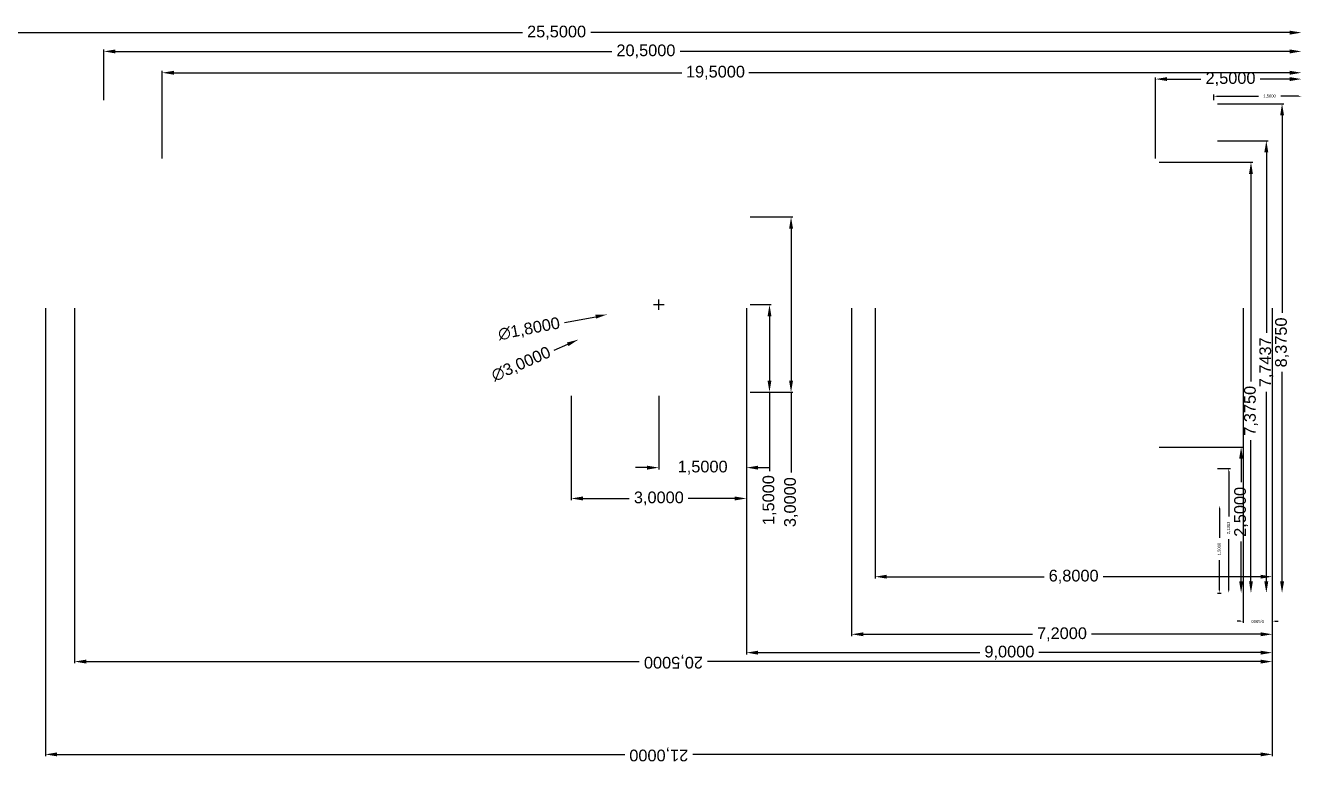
# Model space of a CAD drawing. Header units: millimetres. Extents: x -225 to 309, y 14 to 293.
# Drawn here: x 224.12 to 245.95, y 55.51 to 68.11 of the extents above; entities that cross this region are included whole.
import ezdxf

# ---------------------------------------------------------------- set-up
doc = ezdxf.new("R2010")
doc.units = ezdxf.units.MM
doc.header["$MEASUREMENT"] = 0
doc.layers.add('Dimensiuni interior_0', color=11, linetype='Continuous', plot=False)
doc.styles.get("Standard").update_dxf_attribs({"font": 'arial.ttf'})
doc.dimstyles.new('Mici', dxfattribs={"dimtxt": 0.05, "dimasz": 0.05, "dimexe": 0.03, "dimexo": 0.0625, "dimgap": 0.09, "dimtad": 0, "dimdec": 4, "dimzin": 0, "dimtxsty": 'Standard', "dimcen": 0.09, "dimclrd": 1, "dimclre": 1, "dimadec": 0, "dimazin": 0, "dimtfac": 1, "dimtdec": 4, "dimtofl": 0, "dimtmove": 0, "dimatfit": 3, "dimfxl": 1, "dimtolj": 1, "dimtzin": 0, "dimarcsym": 0})

# ---------------------------------------------------------------- blocks, each defined once
blk = doc.blocks.new('*D41')
at = {"layer": 'Defpoints', "color": 0, "transparency": 16777216}
for p in [(100.294, 220.945), (100.294, 219.445), (100.389, 219.445)]:
    blk.add_point(p, dxfattribs=at)
at = {"layer": 'Dimensiuni interior_0', "color": 1, "lineweight": -2, "transparency": 16777216}
for p, q in [((100.389, 220.895), (100.389, 220.389)), ((100.389, 219.495), (100.389, 220.007)), ((100.356, 219.445), (100.419, 219.445))]:
    blk.add_line(p, q, dxfattribs=at)
at = {"layer": 'Dimensiuni interior_0', "color": 1, "transparency": 16777216}
for points in [[(100.381, 220.895), (100.397, 220.895), (100.389, 220.945)], [(100.381, 219.495), (100.397, 219.495), (100.389, 219.445)]]:
    blk.add_solid(points, dxfattribs=at)
at = {"layer": 'Dimensiuni interior_0', "color": 0, "transparency": 16777216, "insert": (100.389, 220.198), "char_height": 0.05, "attachment_point": 5, "rotation": 90}
blk.add_mtext('\\A1;1,5000', dxfattribs=at)
blk = doc.blocks.new('*D42')
at = {"layer": 'Defpoints', "color": 0, "transparency": 16777216}
for p in [(100.294, 221.577, 3), (100.548, 221.577), (100.356, 219.445)]:
    blk.add_point(p, dxfattribs=at)
at = {"layer": 'Dimensiuni interior_0', "color": 1, "lineweight": -2, "transparency": 16777216}
for p, q in [((100.356, 221.577), (100.578, 221.577)), ((100.548, 221.527), (100.548, 220.754)), ((100.548, 219.495), (100.548, 220.366))]:
    blk.add_line(p, q, dxfattribs=at)
at = {"layer": 'Dimensiuni interior_0', "color": 1, "transparency": 16777216}
for points in [[(100.54, 221.527), (100.557, 221.527), (100.548, 221.577)], [(100.54, 219.495), (100.557, 219.495), (100.548, 219.445)]]:
    blk.add_solid(points, dxfattribs=at)
at = {"layer": 'Dimensiuni interior_0', "color": 0, "transparency": 16777216, "insert": (100.548, 220.56), "char_height": 0.05, "attachment_point": 5, "rotation": 90}
blk.add_mtext('\\A1;2,1313', dxfattribs=at)
blk = doc.blocks.new('*D43')
at = {"layer": 'Defpoints', "color": 0, "transparency": 16777216}
for p in [(99.294, 221.945, 2.729), (100.76, 221.945), (100.356, 219.445)]:
    blk.add_point(p, dxfattribs=at)
at = {"layer": 'Dimensiuni interior_0', "color": 1, "lineweight": -2, "transparency": 16777216}
for p, q in [((99.356, 221.945), (100.79, 221.945)), ((100.76, 221.745), (100.76, 221.341)), ((100.76, 219.645), (100.76, 220.328))]:
    blk.add_line(p, q, dxfattribs=at)
at = {"layer": 'Dimensiuni interior_0', "color": 1, "transparency": 16777216}
for points in [[(100.727, 221.745), (100.794, 221.745), (100.76, 221.945)], [(100.727, 219.645), (100.794, 219.645), (100.76, 219.445)]]:
    blk.add_solid(points, dxfattribs=at)
at = {"layer": 'Dimensiuni interior_0', "color": 0, "transparency": 16777216, "insert": (100.76, 220.835), "char_height": 0.2, "attachment_point": 5, "rotation": 90}
blk.add_mtext('\\A1;2,5000', dxfattribs=at)
blk = doc.blocks.new('*D44')
at = {"layer": 'Defpoints', "color": 0, "transparency": 16777216}
for p in [(99.294, 226.82), (100.929, 226.82), (100.294, 219.445)]:
    blk.add_point(p, dxfattribs=at)
at = {"layer": 'Dimensiuni interior_0', "color": 1, "lineweight": -2, "transparency": 16777216}
for p, q in [((99.356, 226.82), (100.959, 226.82)), ((100.929, 226.62), (100.929, 223.069)), ((100.929, 219.645), (100.929, 222.061))]:
    blk.add_line(p, q, dxfattribs=at)
at = {"layer": 'Dimensiuni interior_0', "color": 1, "transparency": 16777216}
for points in [[(100.896, 226.62), (100.962, 226.62), (100.929, 226.82)], [(100.896, 219.645), (100.962, 219.645), (100.929, 219.445)]]:
    blk.add_solid(points, dxfattribs=at)
at = {"layer": 'Dimensiuni interior_0', "color": 0, "transparency": 16777216, "insert": (100.929, 222.565), "char_height": 0.2, "attachment_point": 5, "rotation": 90}
blk.add_mtext('\\A1;7,3750', dxfattribs=at)
blk = doc.blocks.new('*D45')
at = {"layer": 'Defpoints', "color": 0, "transparency": 16777216}
for p in [(100.294, 227.189, 3), (101.192, 227.189), (100.294, 219.445)]:
    blk.add_point(p, dxfattribs=at)
at = {"layer": 'Dimensiuni interior_0', "color": 1, "lineweight": -2, "transparency": 16777216}
for p, q in [((100.356, 227.189), (101.222, 227.189)), ((101.192, 226.989), (101.192, 223.9)), ((101.192, 219.645), (101.192, 222.891))]:
    blk.add_line(p, q, dxfattribs=at)
at = {"layer": 'Dimensiuni interior_0', "color": 1, "transparency": 16777216}
for points in [[(101.158, 226.989), (101.225, 226.989), (101.192, 227.189)], [(101.158, 219.645), (101.225, 219.645), (101.192, 219.445)]]:
    blk.add_solid(points, dxfattribs=at)
at = {"layer": 'Dimensiuni interior_0', "color": 0, "transparency": 16777216, "insert": (101.192, 223.395), "char_height": 0.2, "attachment_point": 5, "rotation": 90}
blk.add_mtext('\\A1;7,7437', dxfattribs=at)
blk = doc.blocks.new('*D46')
at = {"layer": 'Defpoints', "color": 0, "transparency": 16777216}
for p in [(100.294, 227.82, 3), (101.461, 227.82), (100.294, 219.445)]:
    blk.add_point(p, dxfattribs=at)
at = {"layer": 'Dimensiuni interior_0', "color": 1, "lineweight": -2, "transparency": 16777216}
for p, q in [((100.356, 227.82), (101.491, 227.82)), ((101.461, 227.62), (101.461, 224.24)), ((101.461, 219.645), (101.461, 223.23))]:
    blk.add_line(p, q, dxfattribs=at)
at = {"layer": 'Dimensiuni interior_0', "color": 1, "transparency": 16777216}
for points in [[(101.428, 227.62), (101.495, 227.62), (101.461, 227.82)], [(101.428, 219.645), (101.495, 219.645), (101.461, 219.445)]]:
    blk.add_solid(points, dxfattribs=at)
at = {"layer": 'Dimensiuni interior_0', "color": 0, "transparency": 16777216, "insert": (101.461, 223.735), "char_height": 0.2, "attachment_point": 5, "rotation": 90}
blk.add_mtext('\\A1;8,3750', dxfattribs=at)
blk = doc.blocks.new('*D47')
at = {"layer": 'Defpoints', "color": 0, "transparency": 16777216}
for p in [(100.294, 227.95), (100.294, 227.82), (101.794, 227.82)]:
    blk.add_point(p, dxfattribs=at)
at = {"layer": 'Dimensiuni interior_0', "color": 1, "lineweight": -2, "transparency": 16777216}
for p, q in [((100.294, 227.883), (100.294, 227.98)), ((100.344, 227.95), (101.056, 227.95)), ((101.744, 227.95), (101.439, 227.95))]:
    blk.add_line(p, q, dxfattribs=at)
at = {"layer": 'Dimensiuni interior_0', "color": 1, "transparency": 16777216}
for points in [[(100.344, 227.958), (100.344, 227.941), (100.294, 227.95)], [(101.744, 227.958), (101.744, 227.941), (101.794, 227.95)]]:
    blk.add_solid(points, dxfattribs=at)
at = {"layer": 'Dimensiuni interior_0', "color": 0, "transparency": 16777216, "insert": (101.247, 227.95), "char_height": 0.05, "attachment_point": 5}
blk.add_mtext('\\A1;1,5000', dxfattribs=at)
blk = doc.blocks.new('*D48')
at = {"layer": 'Defpoints', "color": 0, "transparency": 16777216}
for p in [(99.294, 228.243), (101.794, 227.883), (99.294, 226.82)]:
    blk.add_point(p, dxfattribs=at)
at = {"layer": 'Dimensiuni interior_0', "color": 1, "lineweight": -2, "transparency": 16777216}
for p, q in [((99.294, 226.883), (99.294, 228.273)), ((99.494, 228.243), (100.072, 228.243)), ((101.594, 228.243), (101.085, 228.243))]:
    blk.add_line(p, q, dxfattribs=at)
at = {"layer": 'Dimensiuni interior_0', "color": 1, "transparency": 16777216}
for points in [[(99.494, 228.277), (99.494, 228.21), (99.294, 228.243)], [(101.594, 228.277), (101.594, 228.21), (101.794, 228.243)]]:
    blk.add_solid(points, dxfattribs=at)
at = {"layer": 'Dimensiuni interior_0', "color": 0, "transparency": 16777216, "insert": (100.579, 228.243), "char_height": 0.2, "attachment_point": 5}
blk.add_mtext('\\A1;2,5000', dxfattribs=at)
blk = doc.blocks.new('*D49')
at = {"layer": 'Defpoints', "color": 0, "transparency": 16777216}
for p in [(82.294, 228.352), (101.794, 227.883), (82.294, 226.82)]:
    blk.add_point(p, dxfattribs=at)
at = {"layer": 'Dimensiuni interior_0', "color": 1, "lineweight": -2, "transparency": 16777216}
for p, q in [((82.294, 226.883), (82.294, 228.382)), ((82.494, 228.352), (91.19, 228.352)), ((101.594, 228.352), (92.336, 228.352))]:
    blk.add_line(p, q, dxfattribs=at)
at = {"layer": 'Dimensiuni interior_0', "color": 1, "transparency": 16777216}
for points in [[(82.494, 228.385), (82.494, 228.318), (82.294, 228.352)], [(101.594, 228.385), (101.594, 228.318), (101.794, 228.352)]]:
    blk.add_solid(points, dxfattribs=at)
at = {"layer": 'Dimensiuni interior_0', "color": 0, "transparency": 16777216, "insert": (91.763, 228.352), "char_height": 0.2, "attachment_point": 5}
blk.add_mtext('\\A1;19,5000', dxfattribs=at)
blk = doc.blocks.new('*D50')
at = {"layer": 'Defpoints', "color": 0, "transparency": 16777216}
for p in [(81.294, 228.717), (81.294, 227.82), (101.794, 227.883)]:
    blk.add_point(p, dxfattribs=at)
at = {"layer": 'Dimensiuni interior_0', "color": 1, "lineweight": -2, "transparency": 16777216}
for p, q in [((81.294, 227.883), (81.294, 228.747)), ((81.494, 228.717), (89.989, 228.717)), ((101.594, 228.717), (91.157, 228.717))]:
    blk.add_line(p, q, dxfattribs=at)
at = {"layer": 'Dimensiuni interior_0', "color": 1, "transparency": 16777216}
for points in [[(81.494, 228.75), (81.494, 228.683), (81.294, 228.717)], [(101.594, 228.75), (101.594, 228.683), (101.794, 228.717)]]:
    blk.add_solid(points, dxfattribs=at)
at = {"layer": 'Dimensiuni interior_0', "color": 0, "transparency": 16777216, "insert": (90.573, 228.717), "char_height": 0.2, "attachment_point": 5}
blk.add_mtext('\\A1;20,5000', dxfattribs=at)
blk = doc.blocks.new('*D51')
at = {"layer": 'Defpoints', "color": 0, "transparency": 16777216}
for p in [(76.294, 229.039), (101.794, 227.883), (76.294, 226.945)]:
    blk.add_point(p, dxfattribs=at)
at = {"layer": 'Dimensiuni interior_0', "color": 1, "lineweight": -2, "transparency": 16777216}
for p, q in [((76.294, 227.008), (76.294, 229.069)), ((76.494, 229.039), (88.459, 229.039)), ((101.594, 229.039), (89.628, 229.039))]:
    blk.add_line(p, q, dxfattribs=at)
at = {"layer": 'Dimensiuni interior_0', "color": 1, "transparency": 16777216}
for points in [[(76.494, 229.072), (76.494, 229.005), (76.294, 229.039)], [(101.594, 229.072), (101.594, 229.005), (101.794, 229.039)]]:
    blk.add_solid(points, dxfattribs=at)
at = {"layer": 'Dimensiuni interior_0', "color": 0, "transparency": 16777216, "insert": (89.044, 229.039), "char_height": 0.2, "attachment_point": 5}
blk.add_mtext('\\A1;25,5000', dxfattribs=at)
blk = doc.blocks.new('*D77')
at = {"layer": 'Defpoints', "color": 0, "transparency": 16777216}
for p in [(8.5, 14.937), (29.5, 14.937), (8.5, 7.238)]:
    blk.add_point(p, dxfattribs=at)
at = {"layer": 'Dimensiuni interior_0', "color": 1, "lineweight": -2, "transparency": 16777216}
for p, q in [((8.5, 14.875), (8.5, 7.208)), ((29.5, 14.875), (29.5, 7.208)), ((8.7, 7.238), (18.416, 7.238)), ((29.3, 7.238), (19.584, 7.238))]:
    blk.add_line(p, q, dxfattribs=at)
at = {"layer": 'Dimensiuni interior_0', "color": 1, "transparency": 16777216}
for points in [[(8.7, 7.204), (8.7, 7.271), (8.5, 7.238)], [(29.3, 7.204), (29.3, 7.271), (29.5, 7.238)]]:
    blk.add_solid(points, dxfattribs=at)
at = {"layer": 'Dimensiuni interior_0', "color": 0, "transparency": 16777216, "insert": (19, 7.238), "char_height": 0.2, "attachment_point": 5, "rotation": 180}
blk.add_mtext('\\A1;21,0000', dxfattribs=at)
blk = doc.blocks.new('*D78')
at = {"layer": 'Defpoints', "color": 0, "transparency": 16777216}
for p in [(29, 14.937), (29.5, 14.937), (29, 9.518)]:
    blk.add_point(p, dxfattribs=at)
at = {"layer": 'Dimensiuni interior_0', "color": 1, "lineweight": -2, "transparency": 16777216}
for p, q in [((29, 14.875), (29, 9.488)), ((29.5, 14.875), (29.5, 9.488)), ((28.95, 9.518), (28.9, 9.518)), ((29.55, 9.518), (29.6, 9.518))]:
    blk.add_line(p, q, dxfattribs=at)
at = {"layer": 'Dimensiuni interior_0', "color": 1, "transparency": 16777216}
for points in [[(28.95, 9.51), (28.95, 9.527), (29, 9.518)], [(29.55, 9.51), (29.55, 9.527), (29.5, 9.518)]]:
    blk.add_solid(points, dxfattribs=at)
at = {"layer": 'Dimensiuni interior_0', "color": 0, "transparency": 16777216, "insert": (29.25, 9.518), "char_height": 0.05, "attachment_point": 5, "rotation": 180}
blk.add_mtext('\\A1;0,5000', dxfattribs=at)
blk = doc.blocks.new('*D60')
at = {"layer": 'Defpoints', "color": 0, "transparency": 16777216}
for p in [(80.794, 224.383), (101.294, 224.383), (80.794, 218.272)]:
    blk.add_point(p, dxfattribs=at)
at = {"layer": 'Dimensiuni interior_0', "color": 1, "lineweight": -2, "transparency": 16777216}
for p, q in [((80.794, 224.32), (80.794, 218.242)), ((101.294, 224.32), (101.294, 218.242)), ((80.994, 218.272), (90.459, 218.272)), ((101.094, 218.272), (91.628, 218.272))]:
    blk.add_line(p, q, dxfattribs=at)
at = {"layer": 'Dimensiuni interior_0', "color": 1, "transparency": 16777216}
for points in [[(80.994, 218.238), (80.994, 218.305), (80.794, 218.272)], [(101.094, 218.238), (101.094, 218.305), (101.294, 218.272)]]:
    blk.add_solid(points, dxfattribs=at)
at = {"layer": 'Dimensiuni interior_0', "color": 0, "transparency": 16777216, "insert": (91.044, 218.272), "char_height": 0.2, "attachment_point": 5, "rotation": 180}
blk.add_mtext('\\A1;20,5000', dxfattribs=at)
blk = doc.blocks.new('*D66')
at = {"layer": 'Defpoints', "color": 0, "transparency": 16777216}
for p in [(92.294, 224.383, 0.5), (92.688, 224.383), (92.294, 222.883)]:
    blk.add_point(p, dxfattribs=at)
at = {"layer": 'Dimensiuni interior_0', "color": 1, "lineweight": -2, "transparency": 16777216}
for p, q in [((92.356, 224.383), (92.718, 224.383)), ((92.688, 224.183), (92.688, 223.083)), ((92.356, 222.883), (92.718, 222.883)), ((92.688, 222.883), (92.688, 221.531))]:
    blk.add_line(p, q, dxfattribs=at)
at = {"layer": 'Dimensiuni interior_0', "color": 1, "transparency": 16777216}
for points in [[(92.655, 224.183), (92.721, 224.183), (92.688, 224.383)], [(92.655, 223.083), (92.721, 223.083), (92.688, 222.883)]]:
    blk.add_solid(points, dxfattribs=at)
at = {"layer": 'Dimensiuni interior_0', "color": 0, "transparency": 16777216, "insert": (92.688, 221.036), "char_height": 0.2, "attachment_point": 5, "rotation": 90}
blk.add_mtext('\\A1;1,5000', dxfattribs=at)
blk = doc.blocks.new('*D67')
at = {"layer": 'Defpoints', "color": 0, "transparency": 16777216}
for p in [(92.294, 225.883), (93.057, 225.883), (92.294, 222.883)]:
    blk.add_point(p, dxfattribs=at)
at = {"layer": 'Dimensiuni interior_0', "color": 1, "lineweight": -2, "transparency": 16777216}
for p, q in [((92.356, 225.883), (93.087, 225.883)), ((93.057, 225.683), (93.057, 223.083)), ((92.356, 222.883), (93.087, 222.883)), ((93.057, 222.883), (93.057, 221.506))]:
    blk.add_line(p, q, dxfattribs=at)
at = {"layer": 'Dimensiuni interior_0', "color": 1, "transparency": 16777216}
for points in [[(93.024, 225.683), (93.091, 225.683), (93.057, 225.883)], [(93.024, 223.083), (93.091, 223.083), (93.057, 222.883)]]:
    blk.add_solid(points, dxfattribs=at)
at = {"layer": 'Dimensiuni interior_0', "color": 0, "transparency": 16777216, "insert": (93.057, 221.001), "char_height": 0.2, "attachment_point": 5, "rotation": 90}
blk.add_mtext('\\A1;3,0000', dxfattribs=at)
blk = doc.blocks.new('*D68')
at = {"layer": 'Defpoints', "color": 0, "transparency": 16777216}
for p in [(90.794, 222.883, 0.239), (92.294, 222.883), (90.794, 221.592)]:
    blk.add_point(p, dxfattribs=at)
at = {"layer": 'Dimensiuni interior_0', "color": 1, "lineweight": -2, "transparency": 16777216}
for p, q in [((90.794, 222.82), (90.794, 221.562)), ((92.294, 222.82), (92.294, 221.562)), ((90.594, 221.592), (90.394, 221.592)), ((92.494, 221.592), (92.694, 221.592))]:
    blk.add_line(p, q, dxfattribs=at)
at = {"layer": 'Dimensiuni interior_0', "color": 1, "transparency": 16777216}
for points in [[(90.594, 221.625), (90.594, 221.558), (90.794, 221.592)], [(92.494, 221.625), (92.494, 221.558), (92.294, 221.592)]]:
    blk.add_solid(points, dxfattribs=at)
at = {"layer": 'Dimensiuni interior_0', "color": 0, "transparency": 16777216, "insert": (91.544, 221.592), "char_height": 0.2, "attachment_point": 5}
blk.add_mtext('\\A1;1,5000', dxfattribs=at)
blk = doc.blocks.new('*D69')
at = {"layer": 'Defpoints', "color": 0, "transparency": 16777216}
for p in [(89.294, 222.883), (92.294, 222.883), (89.294, 221.064)]:
    blk.add_point(p, dxfattribs=at)
at = {"layer": 'Dimensiuni interior_0', "color": 1, "lineweight": -2, "transparency": 16777216}
for p, q in [((89.294, 222.82), (89.294, 221.034)), ((92.294, 222.82), (92.294, 221.034)), ((89.494, 221.064), (90.289, 221.064)), ((92.094, 221.064), (91.298, 221.064))]:
    blk.add_line(p, q, dxfattribs=at)
at = {"layer": 'Dimensiuni interior_0', "color": 1, "transparency": 16777216}
for points in [[(89.494, 221.098), (89.494, 221.031), (89.294, 221.064)], [(92.094, 221.098), (92.094, 221.031), (92.294, 221.064)]]:
    blk.add_solid(points, dxfattribs=at)
at = {"layer": 'Dimensiuni interior_0', "color": 0, "transparency": 16777216, "insert": (90.794, 221.064), "char_height": 0.2, "attachment_point": 5}
blk.add_mtext('\\A1;3,0000', dxfattribs=at)
blk = doc.blocks.new('*D70')
at = {"layer": 'Defpoints', "color": 0, "transparency": 16777216}
for p in [(94.494, 224.383), (101.294, 224.383), (94.494, 219.725)]:
    blk.add_point(p, dxfattribs=at)
at = {"layer": 'Dimensiuni interior_0', "color": 1, "lineweight": -2, "transparency": 16777216}
for p, q in [((94.494, 224.32), (94.494, 219.695)), ((101.294, 224.32), (101.294, 219.695)), ((94.694, 219.725), (97.388, 219.725)), ((101.094, 219.725), (98.399, 219.725))]:
    blk.add_line(p, q, dxfattribs=at)
at = {"layer": 'Dimensiuni interior_0', "color": 1, "transparency": 16777216}
for points in [[(94.694, 219.758), (94.694, 219.692), (94.494, 219.725)], [(101.094, 219.758), (101.094, 219.692), (101.294, 219.725)]]:
    blk.add_solid(points, dxfattribs=at)
at = {"layer": 'Dimensiuni interior_0', "color": 0, "transparency": 16777216, "insert": (97.894, 219.725), "char_height": 0.2, "attachment_point": 5}
blk.add_mtext('\\A1;6,8000', dxfattribs=at)
blk = doc.blocks.new('*D71')
at = {"layer": 'Defpoints', "color": 0, "transparency": 16777216}
for p in [(94.094, 224.383), (101.294, 224.383), (94.094, 218.739)]:
    blk.add_point(p, dxfattribs=at)
at = {"layer": 'Dimensiuni interior_0', "color": 1, "lineweight": -2, "transparency": 16777216}
for p, q in [((94.094, 224.32), (94.094, 218.709)), ((101.294, 224.32), (101.294, 218.709)), ((94.294, 218.739), (97.19, 218.739)), ((101.094, 218.739), (98.198, 218.739))]:
    blk.add_line(p, q, dxfattribs=at)
at = {"layer": 'Dimensiuni interior_0', "color": 1, "transparency": 16777216}
for points in [[(94.294, 218.773), (94.294, 218.706), (94.094, 218.739)], [(101.094, 218.773), (101.094, 218.706), (101.294, 218.739)]]:
    blk.add_solid(points, dxfattribs=at)
at = {"layer": 'Dimensiuni interior_0', "color": 0, "transparency": 16777216, "insert": (97.694, 218.739), "char_height": 0.2, "attachment_point": 5}
blk.add_mtext('\\A1;7,2000', dxfattribs=at)
blk = doc.blocks.new('*D72')
at = {"layer": 'Defpoints', "color": 0, "transparency": 16777216}
for p in [(92.294, 224.383), (101.294, 224.383), (92.294, 218.425)]:
    blk.add_point(p, dxfattribs=at)
at = {"layer": 'Dimensiuni interior_0', "color": 1, "lineweight": -2, "transparency": 16777216}
for p, q in [((92.294, 224.32), (92.294, 218.395)), ((101.294, 224.32), (101.294, 218.395)), ((92.494, 218.425), (96.289, 218.425)), ((101.094, 218.425), (97.298, 218.425))]:
    blk.add_line(p, q, dxfattribs=at)
at = {"layer": 'Dimensiuni interior_0', "color": 1, "transparency": 16777216}
for points in [[(92.494, 218.458), (92.494, 218.391), (92.294, 218.425)], [(101.094, 218.458), (101.094, 218.391), (101.294, 218.425)]]:
    blk.add_solid(points, dxfattribs=at)
at = {"layer": 'Dimensiuni interior_0', "color": 0, "transparency": 16777216, "insert": (96.794, 218.425), "char_height": 0.2, "attachment_point": 5}
blk.add_mtext('\\A1;9,0000', dxfattribs=at)
blk = doc.blocks.new('*D74')
at = {"layer": 'Defpoints', "color": 0, "transparency": 16777216}
for p in [(92.169, 224.982, -0.2), (89.418, 223.784, -0.2)]:
    blk.add_point(p, dxfattribs=at)
at = {"layer": 'Dimensiuni interior_0', "color": 1, "lineweight": -2, "transparency": 16777216}
for p, q in [((90.704, 224.383), (90.884, 224.383)), ((90.794, 224.293), (90.794, 224.473)), ((89.003, 223.603), (89.235, 223.704))]:
    blk.add_line(p, q, dxfattribs=at)
at = {"layer": 'Dimensiuni interior_0', "color": 1, "transparency": 16777216}
blk.add_solid([(89.222, 223.734), (89.248, 223.673), (89.418, 223.784)], dxfattribs=at)
at = {"layer": 'Dimensiuni interior_0', "color": 0, "transparency": 16777216, "insert": (88.44, 223.357), "char_height": 0.2, "attachment_point": 5, "rotation": 23.5446}
blk.add_mtext('\\A1;∅3,0000', dxfattribs=at)
blk = doc.blocks.new('*D75')
at = {"layer": 'Defpoints', "color": 0, "transparency": 16777216}
for p in [(91.678, 224.552), (89.91, 224.214)]:
    blk.add_point(p, dxfattribs=at)
at = {"layer": 'Dimensiuni interior_0', "color": 1, "lineweight": -2, "transparency": 16777216}
for p, q in [((90.704, 224.383), (90.884, 224.383)), ((90.794, 224.293), (90.794, 224.473)), ((89.177, 224.074), (89.713, 224.176))]:
    blk.add_line(p, q, dxfattribs=at)
at = {"layer": 'Dimensiuni interior_0', "color": 1, "transparency": 16777216}
blk.add_solid([(89.707, 224.209), (89.719, 224.143), (89.91, 224.214)], dxfattribs=at)
at = {"layer": 'Dimensiuni interior_0', "color": 0, "transparency": 16777216, "insert": (88.574, 223.958), "char_height": 0.2, "attachment_point": 5, "rotation": 10.8372}
blk.add_mtext('\\A1;∅1,8000', dxfattribs=at)
blk = doc.blocks.new('A$Cd725b5ec')
at = {"layer": 'Dimensiuni interior_0'}
for base, p1, p2, angle, override, picture, middle in [((92.68784, 14.9375, -21.81335), (92.29361, 222.88298, -21.81335), (20.5, 14.9375, 10.875), 90, {"dimtxt": 0.2, "dimasz": 0.2}, '*D66', (92.68784, 13.09002, 10.375)), ((29.66761, 18.375), (28.5, 10), (28.5, 18.375, 3), 90, {"dimtxt": 0.2, "dimasz": 0.2, "dimse1": 1}, '*D46', (29.66761, 14.28931)), ((29.3981, 17.74374), (28.5, 10), (28.5, 17.74374, 3), 90, {"dimtxt": 0.2, "dimasz": 0.2, "dimse1": 1}, '*D45', (29.3981, 13.94999)), ((29.1355, 17.375), (28.5, 10), (27.5, 17.375), 90, {"dimtxt": 0.2, "dimasz": 0.2, "dimse1": 1}, '*D44', (29.1355, 13.11993)), ((21.26381, 16.4375, 10.375), (20.5, 13.4375, 10.375), (20.5, 16.4375, 10.375), 90, {"dimtxt": 0.2, "dimasz": 0.2}, '*D67', (21.26381, 11.55561, 10.375)), ((9, 8.82604, 6.4375), (29.5, 14.9375, 6.4375), (9, 14.9375, 6.4375), 180, {"dimtxt": 0.2, "dimasz": 0.2}, '*D60', (19.25, 8.82604, 6.4375)), ((28.96665, 12.5), (28.5625, 10), (27.5, 12.5, 2.7294), 90, {"dimtxt": 0.2, "dimasz": 0.2, "dimse1": 1}, '*D43', (28.96665, 11.38914)), ((28.75488, 12.13126), (28.5625, 10), (28.5, 12.13126, 3), 90, {"dimse1": 1}, '*D42', (28.75488, 11.11457)), ((28.59555, 10), (28.5, 11.5), (28.5, 10), 90, {"dimse1": 1}, '*D41', (28.59555, 10.75264))]:
    dim = blk.add_linear_dim(base=base, p1=p1, p2=p2, angle=angle, dimstyle='Mici', override=override, dxfattribs=at)
    dim.commit()
    dim.dimension.update_dxf_attribs({"geometry": picture, "text_midpoint": middle, "dimtype": 128, "insert": (-71.79361, -209.44548)})
for base, p1, p2, override, picture, middle in [((4.5, 19.59316), (30, 18.4375), (4.5, 17.5), {"dimtxt": 0.2, "dimasz": 0.2, "dimse1": 1}, '*D51', (17.25, 19.59316)), ((22.3, 9.29399, 10.875), (29.5, 14.9375, 10.875), (22.3, 14.9375, 10.875), {"dimtxt": 0.2, "dimasz": 0.2}, '*D71', (25.9, 9.29399, 10.875)), ((17.5, 11.61889, 10.375), (20.5, 13.4375, 10.375), (17.5, 13.4375, 10.375), {"dimtxt": 0.2, "dimasz": 0.2}, '*D69', (19, 11.61889, 10.375)), ((19, 12.14613, 10.375), (20.5, 13.4375, 10.375), (19, 13.4375, 10.61379), {"dimtxt": 0.2, "dimasz": 0.2}, '*D68', (19.75, 12.14613, 10.375))]:
    dim = blk.add_linear_dim(base=base, p1=p1, p2=p2, dimstyle='Mici', override=override, dxfattribs=at)
    dim.commit()
    dim.dimension.update_dxf_attribs({"geometry": picture, "text_midpoint": middle, "insert": (-71.79361, -209.44548)})
for base, p1, p2, override, picture, middle in [((9.5, 19.27126), (30, 18.4375), (9.5, 18.375), {"dimtxt": 0.2, "dimasz": 0.2, "dimse1": 1}, '*D50', (18.77931, 19.27126)), ((10.5, 18.90619), (30, 18.4375), (10.5, 17.375), {"dimtxt": 0.2, "dimasz": 0.2, "dimse1": 1}, '*D49', (19.9696, 18.90619)), ((27.5, 18.79799), (30, 18.4375), (27.5, 17.375), {"dimtxt": 0.2, "dimasz": 0.2, "dimse1": 1}, '*D48', (28.78515, 18.79799)), ((28.5, 18.50408), (30, 18.375), (28.5, 18.375), {"dimse1": 1}, '*D47', (29.45369, 18.50408)), ((20.5, 8.97917, 10.875), (29.5, 14.9375, 10.875), (20.5, 14.9375, 10.875), {"dimtxt": 0.2, "dimasz": 0.2}, '*D72', (25, 8.97917, 10.875)), ((22.7, 10.27942, 10.875), (29.5, 14.9375, 10.875), (22.7, 14.9375, 10.875), {"dimtxt": 0.2, "dimasz": 0.2}, '*D70', (26.1, 10.27942, 10.875))]:
    dim = blk.add_linear_dim(base=base, p1=p1, p2=p2, dimstyle='Mici', override=override, dxfattribs=at)
    dim.commit()
    dim.dimension.update_dxf_attribs({"geometry": picture, "text_midpoint": middle, "dimtype": 128, "insert": (-71.79361, -209.44548)})
for p1, p2, picture, middle in [((20.37512, 15.53669, 12.375), (17.62488, 14.33831, 12.375), '*D74', (16.64646, 13.91197, 12.575)), ((19.88395, 15.10672, 12.575), (18.11605, 14.76828, 12.575), '*D75', (16.78078, 14.51267, 12.575))]:
    dim = blk.add_diameter_dim_2p(p1=p1, p2=p2, dimstyle='Mici', override={"dimtxt": 0.2, "dimasz": 0.2}, dxfattribs=at)
    dim.commit()
    dim.dimension.update_dxf_attribs({"geometry": picture, "text_midpoint": middle, "dimtype": 131, "insert": (-71.79361, -209.44548)})
dim = blk.add_linear_dim(base=(8.5, 7.23776, 6.4375), p1=(29.5, 14.9375, 6.4375), p2=(8.5, 14.9375, 6.4375), angle=180, dimstyle='Mici', override={"dimtxt": 0.2, "dimasz": 0.2}, dxfattribs=at)
dim.commit()
dim.dimension.update_dxf_attribs({"geometry": '*D77', "text_midpoint": (19, 7.23776, 6.4375), "dimtype": 128})
dim = blk.add_linear_dim(base=(29, 9.51825, 6.4375), p1=(29.5, 14.9375, 6.4375), p2=(29, 14.9375, 6.4375), angle=180, dimstyle='Mici', dxfattribs=at)
dim.commit()
dim.dimension.update_dxf_attribs({"geometry": '*D78', "text_midpoint": (29.25, 9.51825, 6.4375)})

msp = doc.modelspace()

# ---------------------------------------------------------------- block references
msp.add_blockref('A$Cd725b5ec', (215.955, 48.395))

doc.saveas('drawing.dxf')
